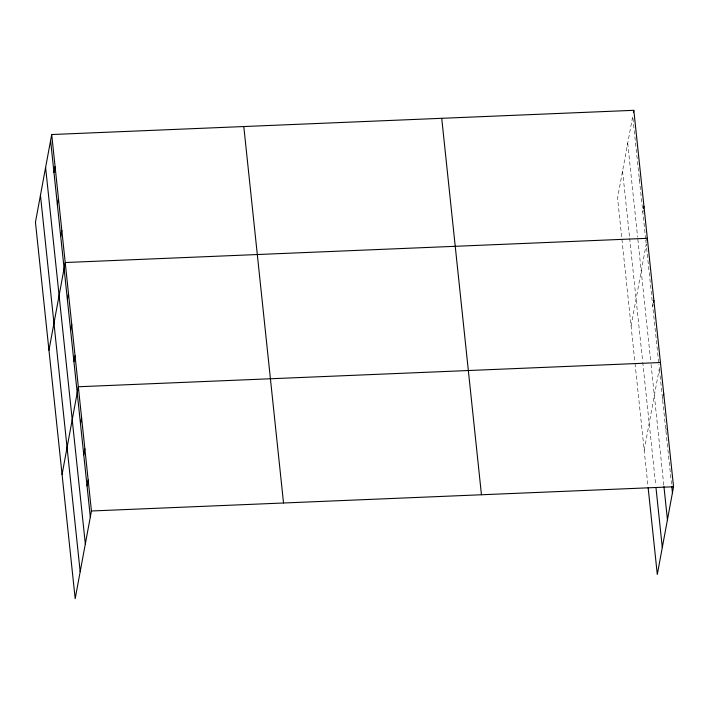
<?xml version="1.0" encoding="UTF-8"?>
<svg xmlns="http://www.w3.org/2000/svg" width="709" height="709" viewBox="0 0 709 709"><rect width="100%" height="100%" fill="white"/><g stroke="black" fill="none" stroke-linecap="round" stroke-linejoin="round"><path stroke-width="0.53" stroke-dasharray="3.54 2.66" d="M639.465 180.316L639.837 178.313M642.841 212.31L643.214 210.316M631.072 326.007L646.218 244.313L658.758 363.185M652.776 306.43L653.14 304.427M644.189 450.242L659.326 368.538L658.874 364.258M662.605 399.601L662.977 397.598M665.884 430.655L666.256 428.653M645.651 238.977L632.712 116.32L617.566 198.015L634.918 362.423M645.766 240.041L646.103 243.249M659.441 369.611L671.645 485.275M627.713 143.28L637.621 237.143M637.843 239.27L650.711 361.227M651.057 364.444L663.828 485.461M622.564 171.055L629.539 237.187M629.654 238.251L642.629 361.165M642.744 362.237L655.736 485.39M635.034 363.495L648.026 486.649"/><path stroke-width="1.06" d="M51.704 134.533L35.45 222.227L75.181 598.68L91.434 510.985L51.704 134.533L633.819 110.32L673.55 486.773L657.296 574.467L648.141 487.721M53.973 172.526L55.08 166.535M57.349 204.529L58.457 198.529M60.726 236.522L61.834 230.531M48.956 350.219L65.21 262.525L647.326 238.313L646.954 240.316M67.382 299.579L68.489 293.588M70.652 330.642L71.769 324.642M73.931 361.696L75.048 355.696M62.073 474.454L78.327 386.759L660.442 362.538M80.489 423.814L81.597 417.814M83.768 454.868L84.876 448.868M87.047 485.922L88.155 479.931M633.447 112.323L633.819 110.32M643.577 208.313L643.949 206.319M653.512 302.424L653.884 300.43M663.349 395.595L663.713 393.601M91.434 510.985L673.55 486.773M671.76 486.347L672.442 492.773M663.934 486.534L667.444 519.732M655.967 487.535L662.295 547.508M441.725 118.314L481.455 494.758M243.799 126.539L283.529 502.991M50.596 140.533L90.318 516.985M45.598 167.492L85.328 543.945M40.448 195.267L80.179 571.72"/></g></svg>
